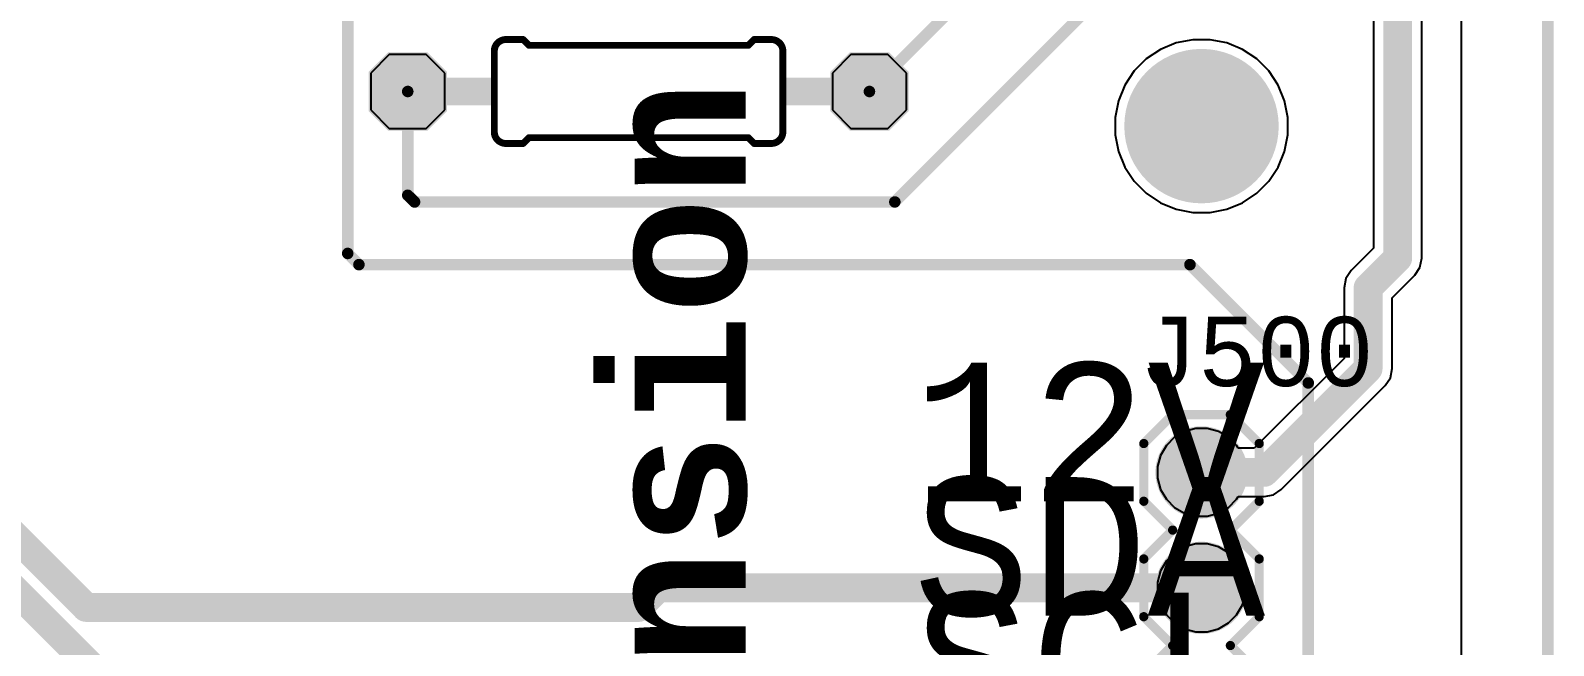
# Model space of a CAD drawing. Header units: inches. Extents: x -0.01 to 8.25, y -0.01 to 4.91.
# Drawn here: x 6.885 to 8.205, y 1.15 to 1.683 of the extents above; entities that cross this region are included whole.
import ezdxf

# ---------------------------------------------------------------- set-up
doc = ezdxf.new("R2010")
doc.units = ezdxf.units.IN
doc.header["$MEASUREMENT"] = 0
for name, color, linetype in [('Board', 6, 'Continuous'), ('Bottom Courtyard', 56, 'Continuous'), ('Bottom Layer', 5, 'Continuous'), ('Bottom Solder', 6, 'Continuous'), ('Multi-Layer', 9, 'Continuous'), ('Pad Holes', 156, 'Continuous'), ('Top Layer', 1, 'Continuous'), ('Top Overlay', 2, 'Continuous'), ('Top Solder', 216, 'Continuous')]:
    doc.layers.add(name, color=color, linetype=linetype)
doc.styles.add('Consolas', font='', dxfattribs={"height": 0.2})
doc.styles.add('Consolas_Bold', font='', dxfattribs={"height": 0.2})
doc.styles.get('Consolas').set_extended_font_data('Consolas')
doc.styles.get('Consolas_Bold').set_extended_font_data('Consolas', bold=True)

# ---------------------------------------------------------------- blocks, each defined once
blk = doc.blocks.new('1X08_13')
at = {"layer": 'Bottom Courtyard'}
for points in [[(-0.01, -0.01), (0.01, -0.01), (0.01, 0.01), (-0.01, 0.01)], [(0.09, -0.01), (0.11, -0.01), (0.11, 0.01), (0.09, 0.01)], [(0.19, -0.01), (0.21, -0.01), (0.21, 0.01), (0.19, 0.01)], [(0.29, -0.01), (0.31, -0.01), (0.31, 0.01), (0.29, 0.01)], [(0.39, -0.01), (0.41, -0.01), (0.41, 0.01), (0.39, 0.01)], [(0.49, -0.01), (0.51, -0.01), (0.51, 0.01), (0.49, 0.01)], [(0.59, -0.01), (0.61, -0.01), (0.61, 0.01), (0.59, 0.01)], [(0.69, -0.01), (0.71, -0.01), (0.71, 0.01), (0.69, 0.01)]]:
    blk.add_hatch(color=56, dxfattribs=at).paths.add_polyline_path(points)
at = {"layer": 'Bottom Layer'}
blk.add_hatch(color=5, dxfattribs=at).paths.add_polyline_path([(-0.03, -0.03), (-0.03, 0.03), (0.03, 0.03), (0.03, -0.03)])
h = blk.add_hatch(color=5, dxfattribs=at)
edge = h.paths.add_edge_path()
edge.add_arc((0.1, 0), 0.03, 0, 360)
h = blk.add_hatch(color=5, dxfattribs=at)
edge = h.paths.add_edge_path()
edge.add_arc((0.2, 0), 0.03, 0, 360)
h = blk.add_hatch(color=5, dxfattribs=at)
edge = h.paths.add_edge_path()
edge.add_arc((0.3, 0), 0.03, 0, 360)
h = blk.add_hatch(color=5, dxfattribs=at)
edge = h.paths.add_edge_path()
edge.add_arc((0.4, 0), 0.03, 0, 360)
h = blk.add_hatch(color=5, dxfattribs=at)
edge = h.paths.add_edge_path()
edge.add_arc((0.5, 0), 0.03, 0, 360)
h = blk.add_hatch(color=5, dxfattribs=at)
edge = h.paths.add_edge_path()
edge.add_arc((0.6, 0), 0.03, 0, 360)
h = blk.add_hatch(color=5, dxfattribs=at)
edge = h.paths.add_edge_path()
edge.add_arc((0.7, 0), 0.03, 0, 360)
at = {"layer": 'Bottom Solder'}
blk.add_hatch(color=6, dxfattribs=at).paths.add_polyline_path([(-0.04, -0.04), (-0.04, 0.04), (0.04, 0.04), (0.04, -0.04)])
h = blk.add_hatch(color=6, dxfattribs=at)
edge = h.paths.add_edge_path()
edge.add_arc((0.1, 0), 0.04, 0, 360)
h = blk.add_hatch(color=6, dxfattribs=at)
edge = h.paths.add_edge_path()
edge.add_arc((0.2, 0), 0.04, 0, 360)
h = blk.add_hatch(color=6, dxfattribs=at)
edge = h.paths.add_edge_path()
edge.add_arc((0.3, 0), 0.04, 0, 360)
h = blk.add_hatch(color=6, dxfattribs=at)
edge = h.paths.add_edge_path()
edge.add_arc((0.4, 0), 0.04, 0, 360)
h = blk.add_hatch(color=6, dxfattribs=at)
edge = h.paths.add_edge_path()
edge.add_arc((0.5, 0), 0.04, 0, 360)
h = blk.add_hatch(color=6, dxfattribs=at)
edge = h.paths.add_edge_path()
edge.add_arc((0.6, 0), 0.04, 0, 360)
h = blk.add_hatch(color=6, dxfattribs=at)
edge = h.paths.add_edge_path()
edge.add_arc((0.7, 0), 0.04, 0, 360)
at = {"layer": 'Multi-Layer'}
blk.add_hatch(color=9, dxfattribs=at).paths.add_polyline_path([(-0.03, -0.03), (-0.03, 0.03), (0.03, 0.03), (0.03, -0.03)])
h = blk.add_hatch(color=9, dxfattribs=at)
edge = h.paths.add_edge_path()
edge.add_arc((0.1, 0), 0.03, 0, 360)
h = blk.add_hatch(color=9, dxfattribs=at)
edge = h.paths.add_edge_path()
edge.add_arc((0.2, 0), 0.03, 0, 360)
h = blk.add_hatch(color=9, dxfattribs=at)
edge = h.paths.add_edge_path()
edge.add_arc((0.3, 0), 0.03, 0, 360)
h = blk.add_hatch(color=9, dxfattribs=at)
edge = h.paths.add_edge_path()
edge.add_arc((0.4, 0), 0.03, 0, 360)
h = blk.add_hatch(color=9, dxfattribs=at)
edge = h.paths.add_edge_path()
edge.add_arc((0.5, 0), 0.03, 0, 360)
h = blk.add_hatch(color=9, dxfattribs=at)
edge = h.paths.add_edge_path()
edge.add_arc((0.6, 0), 0.03, 0, 360)
h = blk.add_hatch(color=9, dxfattribs=at)
edge = h.paths.add_edge_path()
edge.add_arc((0.7, 0), 0.03, 0, 360)
at = {"layer": 'Pad Holes'}
h = blk.add_hatch(color=7, dxfattribs=at)
edge = h.paths.add_edge_path()
edge.add_arc((0, 0), 0.02, 0, 360)
h = blk.add_hatch(color=7, dxfattribs=at)
edge = h.paths.add_edge_path()
edge.add_arc((0.1, 0), 0.02, 0, 360)
h = blk.add_hatch(color=7, dxfattribs=at)
edge = h.paths.add_edge_path()
edge.add_arc((0.2, 0), 0.02, 0, 360)
h = blk.add_hatch(color=7, dxfattribs=at)
edge = h.paths.add_edge_path()
edge.add_arc((0.3, 0), 0.02, 0, 360)
h = blk.add_hatch(color=7, dxfattribs=at)
edge = h.paths.add_edge_path()
edge.add_arc((0.4, 0), 0.02, 0, 360)
h = blk.add_hatch(color=7, dxfattribs=at)
edge = h.paths.add_edge_path()
edge.add_arc((0.5, 0), 0.02, 0, 360)
h = blk.add_hatch(color=7, dxfattribs=at)
edge = h.paths.add_edge_path()
edge.add_arc((0.6, 0), 0.02, 0, 360)
h = blk.add_hatch(color=7, dxfattribs=at)
edge = h.paths.add_edge_path()
edge.add_arc((0.7, 0), 0.02, 0, 360)
at = {"layer": 'Top Layer'}
blk.add_hatch(color=1, dxfattribs=at).paths.add_polyline_path([(-0.03, -0.03), (-0.03, 0.03), (0.03, 0.03), (0.03, -0.03)])
h = blk.add_hatch(color=1, dxfattribs=at)
edge = h.paths.add_edge_path()
edge.add_arc((0.1, 0), 0.03, 0, 360)
h = blk.add_hatch(color=1, dxfattribs=at)
edge = h.paths.add_edge_path()
edge.add_arc((0.2, 0), 0.03, 0, 360)
h = blk.add_hatch(color=1, dxfattribs=at)
edge = h.paths.add_edge_path()
edge.add_arc((0.3, 0), 0.03, 0, 360)
h = blk.add_hatch(color=1, dxfattribs=at)
edge = h.paths.add_edge_path()
edge.add_arc((0.4, 0), 0.03, 0, 360)
h = blk.add_hatch(color=1, dxfattribs=at)
edge = h.paths.add_edge_path()
edge.add_arc((0.5, 0), 0.03, 0, 360)
h = blk.add_hatch(color=1, dxfattribs=at)
edge = h.paths.add_edge_path()
edge.add_arc((0.6, 0), 0.03, 0, 360)
h = blk.add_hatch(color=1, dxfattribs=at)
edge = h.paths.add_edge_path()
edge.add_arc((0.7, 0), 0.03, 0, 360)
at = {"layer": 'Top Solder'}
blk.add_hatch(color=216, dxfattribs=at).paths.add_polyline_path([(-0.04, -0.04), (-0.04, 0.04), (0.04, 0.04), (0.04, -0.04)])
h = blk.add_hatch(color=216, dxfattribs=at)
edge = h.paths.add_edge_path()
edge.add_arc((0.1, 0), 0.04, 0, 360)
h = blk.add_hatch(color=216, dxfattribs=at)
edge = h.paths.add_edge_path()
edge.add_arc((0.2, 0), 0.04, 0, 360)
h = blk.add_hatch(color=216, dxfattribs=at)
edge = h.paths.add_edge_path()
edge.add_arc((0.3, 0), 0.04, 0, 360)
h = blk.add_hatch(color=216, dxfattribs=at)
edge = h.paths.add_edge_path()
edge.add_arc((0.4, 0), 0.04, 0, 360)
h = blk.add_hatch(color=216, dxfattribs=at)
edge = h.paths.add_edge_path()
edge.add_arc((0.5, 0), 0.04, 0, 360)
h = blk.add_hatch(color=216, dxfattribs=at)
edge = h.paths.add_edge_path()
edge.add_arc((0.6, 0), 0.04, 0, 360)
h = blk.add_hatch(color=216, dxfattribs=at)
edge = h.paths.add_edge_path()
edge.add_arc((0.7, 0), 0.04, 0, 360)
at = {"layer": 'Top Overlay'}
for points in [[(-0.025, 0.05, 0.008, 0.008, 0), (-0.05, 0.025, 0.008, 0.008, 0)], [(-0.025, 0.05, 0.008, 0.008, 0), (0.025, 0.05, 0.008, 0.008, 0)], [(0.025, 0.05, 0.008, 0.008, 0), (0.05, 0.025, 0.008, 0.008, 0)], [(0.075, 0.05, 0.008, 0.008, 0), (0.05, 0.025, 0.008, 0.008, 0)], [(0.075, 0.05, 0.008, 0.008, 0), (0.125, 0.05, 0.008, 0.008, 0)], [(0.125, 0.05, 0.008, 0.008, 0), (0.15, 0.025, 0.008, 0.008, 0)], [(0.175, 0.05, 0.008, 0.008, 0), (0.15, 0.025, 0.008, 0.008, 0)], [(0.175, 0.05, 0.008, 0.008, 0), (0.225, 0.05, 0.008, 0.008, 0)], [(0.225, 0.05, 0.008, 0.008, 0), (0.25, 0.025, 0.008, 0.008, 0)], [(0.275, 0.05, 0.008, 0.008, 0), (0.25, 0.025, 0.008, 0.008, 0)], [(0.275, 0.05, 0.008, 0.008, 0), (0.325, 0.05, 0.008, 0.008, 0)], [(0.325, 0.05, 0.008, 0.008, 0), (0.35, 0.025, 0.008, 0.008, 0)], [(0.375, 0.05, 0.008, 0.008, 0), (0.35, 0.025, 0.008, 0.008, 0)], [(0.375, 0.05, 0.008, 0.008, 0), (0.425, 0.05, 0.008, 0.008, 0)], [(0.425, 0.05, 0.008, 0.008, 0), (0.45, 0.025, 0.008, 0.008, 0)], [(0.475, 0.05, 0.008, 0.008, 0), (0.45, 0.025, 0.008, 0.008, 0)], [(0.475, 0.05, 0.008, 0.008, 0), (0.525, 0.05, 0.008, 0.008, 0)], [(0.525, 0.05, 0.008, 0.008, 0), (0.55, 0.025, 0.008, 0.008, 0)], [(0.575, 0.05, 0.008, 0.008, 0), (0.55, 0.025, 0.008, 0.008, 0)], [(0.575, 0.05, 0.008, 0.008, 0), (0.625, 0.05, 0.008, 0.008, 0)], [(0.625, 0.05, 0.008, 0.008, 0), (0.65, 0.025, 0.008, 0.008, 0)], [(0.675, 0.05, 0.008, 0.008, 0), (0.65, 0.025, 0.008, 0.008, 0)], [(0.675, 0.05, 0.008, 0.008, 0), (0.725, 0.05, 0.008, 0.008, 0)], [(0.725, 0.05, 0.008, 0.008, 0), (0.75, 0.025, 0.008, 0.008, 0)], [(-0.05, 0.025, 0.008, 0.008, 0), (-0.05, -0.025, 0.008, 0.008, 0)], [(0.75, 0.025, 0.008, 0.008, 0), (0.75, -0.025, 0.008, 0.008, 0)], [(-0.05, -0.025, 0.008, 0.008, 0), (-0.025, -0.05, 0.008, 0.008, 0)], [(0.05, -0.025, 0.008, 0.008, 0), (0.025, -0.05, 0.008, 0.008, 0)], [(0.05, -0.025, 0.008, 0.008, 0), (0.075, -0.05, 0.008, 0.008, 0)], [(0.15, -0.025, 0.008, 0.008, 0), (0.125, -0.05, 0.008, 0.008, 0)], [(0.15, -0.025, 0.008, 0.008, 0), (0.175, -0.05, 0.008, 0.008, 0)], [(0.25, -0.025, 0.008, 0.008, 0), (0.225, -0.05, 0.008, 0.008, 0)], [(0.25, -0.025, 0.008, 0.008, 0), (0.275, -0.05, 0.008, 0.008, 0)], [(0.35, -0.025, 0.008, 0.008, 0), (0.325, -0.05, 0.008, 0.008, 0)], [(0.35, -0.025, 0.008, 0.008, 0), (0.375, -0.05, 0.008, 0.008, 0)], [(0.45, -0.025, 0.008, 0.008, 0), (0.425, -0.05, 0.008, 0.008, 0)], [(0.45, -0.025, 0.008, 0.008, 0), (0.475, -0.05, 0.008, 0.008, 0)], [(0.55, -0.025, 0.008, 0.008, 0), (0.525, -0.05, 0.008, 0.008, 0)], [(0.55, -0.025, 0.008, 0.008, 0), (0.575, -0.05, 0.008, 0.008, 0)], [(0.65, -0.025, 0.008, 0.008, 0), (0.625, -0.05, 0.008, 0.008, 0)], [(0.65, -0.025, 0.008, 0.008, 0), (0.675, -0.05, 0.008, 0.008, 0)], [(0.75, -0.025, 0.008, 0.008, 0), (0.725, -0.05, 0.008, 0.008, 0)], [(-0.025, -0.05, 0.008, 0.008, 0), (0.025, -0.05, 0.008, 0.008, 0)], [(0.075, -0.05, 0.008, 0.008, 0), (0.125, -0.05, 0.008, 0.008, 0)], [(0.175, -0.05, 0.008, 0.008, 0), (0.225, -0.05, 0.008, 0.008, 0)], [(0.275, -0.05, 0.008, 0.008, 0), (0.325, -0.05, 0.008, 0.008, 0)], [(0.375, -0.05, 0.008, 0.008, 0), (0.425, -0.05, 0.008, 0.008, 0)], [(0.475, -0.05, 0.008, 0.008, 0), (0.525, -0.05, 0.008, 0.008, 0)], [(0.575, -0.05, 0.008, 0.008, 0), (0.625, -0.05, 0.008, 0.008, 0)], [(0.675, -0.05, 0.008, 0.008, 0), (0.725, -0.05, 0.008, 0.008, 0)]]:
    blk.add_lwpolyline(points, format="xyseb", dxfattribs=at)
for points in [[(-0.027, 0.05, 0.004, 0.004, 1), (-0.023, 0.05, 0.004, 0.004, 1)], [(-0.027, 0.05, 0.004, 0.004, 1), (-0.023, 0.05, 0.004, 0.004, 1)], [(0.023, 0.05, 0.004, 0.004, 1), (0.027, 0.05, 0.004, 0.004, 1)], [(0.023, 0.05, 0.004, 0.004, 1), (0.027, 0.05, 0.004, 0.004, 1)], [(0.073, 0.05, 0.004, 0.004, 1), (0.077, 0.05, 0.004, 0.004, 1)], [(0.073, 0.05, 0.004, 0.004, 1), (0.077, 0.05, 0.004, 0.004, 1)], [(0.123, 0.05, 0.004, 0.004, 1), (0.127, 0.05, 0.004, 0.004, 1)], [(0.123, 0.05, 0.004, 0.004, 1), (0.127, 0.05, 0.004, 0.004, 1)], [(0.173, 0.05, 0.004, 0.004, 1), (0.177, 0.05, 0.004, 0.004, 1)], [(0.173, 0.05, 0.004, 0.004, 1), (0.177, 0.05, 0.004, 0.004, 1)], [(0.223, 0.05, 0.004, 0.004, 1), (0.227, 0.05, 0.004, 0.004, 1)], [(0.223, 0.05, 0.004, 0.004, 1), (0.227, 0.05, 0.004, 0.004, 1)], [(0.273, 0.05, 0.004, 0.004, 1), (0.277, 0.05, 0.004, 0.004, 1)], [(0.273, 0.05, 0.004, 0.004, 1), (0.277, 0.05, 0.004, 0.004, 1)], [(0.323, 0.05, 0.004, 0.004, 1), (0.327, 0.05, 0.004, 0.004, 1)], [(0.323, 0.05, 0.004, 0.004, 1), (0.327, 0.05, 0.004, 0.004, 1)], [(0.373, 0.05, 0.004, 0.004, 1), (0.377, 0.05, 0.004, 0.004, 1)], [(0.373, 0.05, 0.004, 0.004, 1), (0.377, 0.05, 0.004, 0.004, 1)], [(0.423, 0.05, 0.004, 0.004, 1), (0.427, 0.05, 0.004, 0.004, 1)], [(0.423, 0.05, 0.004, 0.004, 1), (0.427, 0.05, 0.004, 0.004, 1)], [(0.473, 0.05, 0.004, 0.004, 1), (0.477, 0.05, 0.004, 0.004, 1)], [(0.473, 0.05, 0.004, 0.004, 1), (0.477, 0.05, 0.004, 0.004, 1)], [(0.523, 0.05, 0.004, 0.004, 1), (0.527, 0.05, 0.004, 0.004, 1)], [(0.523, 0.05, 0.004, 0.004, 1), (0.527, 0.05, 0.004, 0.004, 1)], [(0.573, 0.05, 0.004, 0.004, 1), (0.577, 0.05, 0.004, 0.004, 1)], [(0.573, 0.05, 0.004, 0.004, 1), (0.577, 0.05, 0.004, 0.004, 1)], [(0.623, 0.05, 0.004, 0.004, 1), (0.627, 0.05, 0.004, 0.004, 1)], [(0.623, 0.05, 0.004, 0.004, 1), (0.627, 0.05, 0.004, 0.004, 1)], [(0.673, 0.05, 0.004, 0.004, 1), (0.677, 0.05, 0.004, 0.004, 1)], [(0.673, 0.05, 0.004, 0.004, 1), (0.677, 0.05, 0.004, 0.004, 1)], [(0.723, 0.05, 0.004, 0.004, 1), (0.727, 0.05, 0.004, 0.004, 1)], [(0.723, 0.05, 0.004, 0.004, 1), (0.727, 0.05, 0.004, 0.004, 1)], [(-0.052, 0.025, 0.004, 0.004, 1), (-0.048, 0.025, 0.004, 0.004, 1)], [(-0.052, 0.025, 0.004, 0.004, 1), (-0.048, 0.025, 0.004, 0.004, 1)], [(0.048, 0.025, 0.004, 0.004, 1), (0.052, 0.025, 0.004, 0.004, 1)], [(0.048, 0.025, 0.004, 0.004, 1), (0.052, 0.025, 0.004, 0.004, 1)], [(0.148, 0.025, 0.004, 0.004, 1), (0.152, 0.025, 0.004, 0.004, 1)], [(0.148, 0.025, 0.004, 0.004, 1), (0.152, 0.025, 0.004, 0.004, 1)], [(0.248, 0.025, 0.004, 0.004, 1), (0.252, 0.025, 0.004, 0.004, 1)], [(0.248, 0.025, 0.004, 0.004, 1), (0.252, 0.025, 0.004, 0.004, 1)], [(0.348, 0.025, 0.004, 0.004, 1), (0.352, 0.025, 0.004, 0.004, 1)], [(0.348, 0.025, 0.004, 0.004, 1), (0.352, 0.025, 0.004, 0.004, 1)], [(0.448, 0.025, 0.004, 0.004, 1), (0.452, 0.025, 0.004, 0.004, 1)], [(0.448, 0.025, 0.004, 0.004, 1), (0.452, 0.025, 0.004, 0.004, 1)], [(0.548, 0.025, 0.004, 0.004, 1), (0.552, 0.025, 0.004, 0.004, 1)], [(0.548, 0.025, 0.004, 0.004, 1), (0.552, 0.025, 0.004, 0.004, 1)], [(0.648, 0.025, 0.004, 0.004, 1), (0.652, 0.025, 0.004, 0.004, 1)], [(0.648, 0.025, 0.004, 0.004, 1), (0.652, 0.025, 0.004, 0.004, 1)], [(0.748, 0.025, 0.004, 0.004, 1), (0.752, 0.025, 0.004, 0.004, 1)], [(0.748, 0.025, 0.004, 0.004, 1), (0.752, 0.025, 0.004, 0.004, 1)], [(-0.052, -0.025, 0.004, 0.004, 1), (-0.048, -0.025, 0.004, 0.004, 1)], [(-0.052, -0.025, 0.004, 0.004, 1), (-0.048, -0.025, 0.004, 0.004, 1)], [(0.048, -0.025, 0.004, 0.004, 1), (0.052, -0.025, 0.004, 0.004, 1)], [(0.048, -0.025, 0.004, 0.004, 1), (0.052, -0.025, 0.004, 0.004, 1)], [(0.148, -0.025, 0.004, 0.004, 1), (0.152, -0.025, 0.004, 0.004, 1)], [(0.148, -0.025, 0.004, 0.004, 1), (0.152, -0.025, 0.004, 0.004, 1)], [(0.248, -0.025, 0.004, 0.004, 1), (0.252, -0.025, 0.004, 0.004, 1)], [(0.248, -0.025, 0.004, 0.004, 1), (0.252, -0.025, 0.004, 0.004, 1)], [(0.348, -0.025, 0.004, 0.004, 1), (0.352, -0.025, 0.004, 0.004, 1)], [(0.348, -0.025, 0.004, 0.004, 1), (0.352, -0.025, 0.004, 0.004, 1)], [(0.448, -0.025, 0.004, 0.004, 1), (0.452, -0.025, 0.004, 0.004, 1)], [(0.448, -0.025, 0.004, 0.004, 1), (0.452, -0.025, 0.004, 0.004, 1)], [(0.548, -0.025, 0.004, 0.004, 1), (0.552, -0.025, 0.004, 0.004, 1)], [(0.548, -0.025, 0.004, 0.004, 1), (0.552, -0.025, 0.004, 0.004, 1)], [(0.648, -0.025, 0.004, 0.004, 1), (0.652, -0.025, 0.004, 0.004, 1)], [(0.648, -0.025, 0.004, 0.004, 1), (0.652, -0.025, 0.004, 0.004, 1)], [(0.748, -0.025, 0.004, 0.004, 1), (0.752, -0.025, 0.004, 0.004, 1)], [(0.748, -0.025, 0.004, 0.004, 1), (0.752, -0.025, 0.004, 0.004, 1)], [(-0.027, -0.05, 0.004, 0.004, 1), (-0.023, -0.05, 0.004, 0.004, 1)], [(-0.027, -0.05, 0.004, 0.004, 1), (-0.023, -0.05, 0.004, 0.004, 1)], [(0.023, -0.05, 0.004, 0.004, 1), (0.027, -0.05, 0.004, 0.004, 1)], [(0.023, -0.05, 0.004, 0.004, 1), (0.027, -0.05, 0.004, 0.004, 1)], [(0.073, -0.05, 0.004, 0.004, 1), (0.077, -0.05, 0.004, 0.004, 1)], [(0.073, -0.05, 0.004, 0.004, 1), (0.077, -0.05, 0.004, 0.004, 1)], [(0.123, -0.05, 0.004, 0.004, 1), (0.127, -0.05, 0.004, 0.004, 1)], [(0.123, -0.05, 0.004, 0.004, 1), (0.127, -0.05, 0.004, 0.004, 1)], [(0.173, -0.05, 0.004, 0.004, 1), (0.177, -0.05, 0.004, 0.004, 1)], [(0.173, -0.05, 0.004, 0.004, 1), (0.177, -0.05, 0.004, 0.004, 1)], [(0.223, -0.05, 0.004, 0.004, 1), (0.227, -0.05, 0.004, 0.004, 1)], [(0.223, -0.05, 0.004, 0.004, 1), (0.227, -0.05, 0.004, 0.004, 1)], [(0.273, -0.05, 0.004, 0.004, 1), (0.277, -0.05, 0.004, 0.004, 1)], [(0.273, -0.05, 0.004, 0.004, 1), (0.277, -0.05, 0.004, 0.004, 1)], [(0.323, -0.05, 0.004, 0.004, 1), (0.327, -0.05, 0.004, 0.004, 1)], [(0.323, -0.05, 0.004, 0.004, 1), (0.327, -0.05, 0.004, 0.004, 1)], [(0.373, -0.05, 0.004, 0.004, 1), (0.377, -0.05, 0.004, 0.004, 1)], [(0.373, -0.05, 0.004, 0.004, 1), (0.377, -0.05, 0.004, 0.004, 1)], [(0.423, -0.05, 0.004, 0.004, 1), (0.427, -0.05, 0.004, 0.004, 1)], [(0.423, -0.05, 0.004, 0.004, 1), (0.427, -0.05, 0.004, 0.004, 1)], [(0.473, -0.05, 0.004, 0.004, 1), (0.477, -0.05, 0.004, 0.004, 1)], [(0.473, -0.05, 0.004, 0.004, 1), (0.477, -0.05, 0.004, 0.004, 1)], [(0.523, -0.05, 0.004, 0.004, 1), (0.527, -0.05, 0.004, 0.004, 1)], [(0.523, -0.05, 0.004, 0.004, 1), (0.527, -0.05, 0.004, 0.004, 1)], [(0.573, -0.05, 0.004, 0.004, 1), (0.577, -0.05, 0.004, 0.004, 1)], [(0.573, -0.05, 0.004, 0.004, 1), (0.577, -0.05, 0.004, 0.004, 1)], [(0.623, -0.05, 0.004, 0.004, 1), (0.627, -0.05, 0.004, 0.004, 1)], [(0.623, -0.05, 0.004, 0.004, 1), (0.627, -0.05, 0.004, 0.004, 1)], [(0.673, -0.05, 0.004, 0.004, 1), (0.677, -0.05, 0.004, 0.004, 1)], [(0.673, -0.05, 0.004, 0.004, 1), (0.677, -0.05, 0.004, 0.004, 1)], [(0.723, -0.05, 0.004, 0.004, 1), (0.727, -0.05, 0.004, 0.004, 1)], [(0.723, -0.05, 0.004, 0.004, 1), (0.727, -0.05, 0.004, 0.004, 1)]]:
    blk.add_lwpolyline(points, format="xyseb", close=True, dxfattribs=at)
blk = doc.blocks.new('0207_10_14')
at = {"layer": 'Bottom Layer'}
for points in [[(-0.188, 0.024), (-0.212, 0.024), (-0.224, 0.012), (-0.224, -0.012), (-0.212, -0.024), (-0.188, -0.024), (-0.176, -0.012), (-0.176, 0.012)], [(0.212, 0.024), (0.188, 0.024), (0.176, 0.012), (0.176, -0.012), (0.188, -0.024), (0.212, -0.024), (0.224, -0.012), (0.224, 0.012)]]:
    blk.add_hatch(color=5, dxfattribs=at).paths.add_polyline_path(points)
at = {"layer": 'Bottom Solder'}
for points in [[(-0.183, 0.034), (-0.217, 0.034), (-0.234, 0.017), (-0.234, -0.017), (-0.217, -0.034), (-0.183, -0.034), (-0.166, -0.017), (-0.166, 0.017)], [(0.217, 0.034), (0.183, 0.034), (0.166, 0.017), (0.166, -0.017), (0.183, -0.034), (0.217, -0.034), (0.234, -0.017), (0.234, 0.017)]]:
    blk.add_hatch(color=6, dxfattribs=at).paths.add_polyline_path(points)
at = {"layer": 'Multi-Layer'}
for points in [[(-0.188, 0.024), (-0.212, 0.024), (-0.224, 0.012), (-0.224, -0.012), (-0.212, -0.024), (-0.188, -0.024), (-0.176, -0.012), (-0.176, 0.012)], [(0.212, 0.024), (0.188, 0.024), (0.176, 0.012), (0.176, -0.012), (0.188, -0.024), (0.212, -0.024), (0.224, -0.012), (0.224, 0.012)]]:
    blk.add_hatch(color=9, dxfattribs=at).paths.add_polyline_path(points)
at = {"layer": 'Pad Holes'}
h = blk.add_hatch(color=7, dxfattribs=at)
edge = h.paths.add_edge_path()
edge.add_arc((-0.2, 0), 0.016, 0, 360)
h = blk.add_hatch(color=7, dxfattribs=at)
edge = h.paths.add_edge_path()
edge.add_arc((0.2, 0), 0.016, 0, 360)
at = {"layer": 'Top Layer'}
for points in [[(-0.188, 0.024), (-0.212, 0.024), (-0.224, 0.012), (-0.224, -0.012), (-0.212, -0.024), (-0.188, -0.024), (-0.176, -0.012), (-0.176, 0.012)], [(0.212, 0.024), (0.188, 0.024), (0.176, 0.012), (0.176, -0.012), (0.188, -0.024), (0.212, -0.024), (0.224, -0.012), (0.224, 0.012)]]:
    blk.add_hatch(color=1, dxfattribs=at).paths.add_polyline_path(points)
at = {"layer": 'Top Overlay'}
for points in [[(-0.159, -0.012), (-0.125, -0.012), (-0.125, 0.012), (-0.159, 0.012)], [(0.125, -0.012), (0.159, -0.012), (0.159, 0.012), (0.125, 0.012)]]:
    blk.add_hatch(color=2, dxfattribs=at).paths.add_polyline_path(points)
at = {"layer": 'Top Solder'}
for points in [[(-0.183, 0.034), (-0.217, 0.034), (-0.234, 0.017), (-0.234, -0.017), (-0.217, -0.034), (-0.183, -0.034), (-0.166, -0.017), (-0.166, 0.017)], [(0.217, 0.034), (0.183, 0.034), (0.166, 0.017), (0.166, -0.017), (0.183, -0.034), (0.217, -0.034), (0.234, -0.017), (0.234, 0.017)]]:
    blk.add_hatch(color=216, dxfattribs=at).paths.add_polyline_path(points)
at = {"layer": 'Bottom Courtyard'}
for points in [[(-0.16, 0, 0.024, 0.024, 0), (-0.2, 0, 0.024, 0.024, 0)], [(0.2, 0, 0.024, 0.024, 0), (0.16, 0, 0.024, 0.024, 0)]]:
    blk.add_lwpolyline(points, format="xyseb", dxfattribs=at)
for points in [[(-0.206, 0, 0.012, 0.012, 1), (-0.194, 0, 0.012, 0.012, 1)], [(-0.166, 0, 0.012, 0.012, 1), (-0.154, 0, 0.012, 0.012, 1)], [(0.154, 0, 0.012, 0.012, 1), (0.166, 0, 0.012, 0.012, 1)], [(0.194, 0, 0.012, 0.012, 1), (0.206, 0, 0.012, 0.012, 1)]]:
    blk.add_lwpolyline(points, format="xyseb", close=True, dxfattribs=at)
at = {"layer": 'Top Overlay'}
for points in [[(-0.125, 0.035, 0.006, 0.006, -0.414214), (-0.115, 0.045, 0.006, 0.006, 0)], [(-0.1, 0.045, 0.006, 0.006, 0), (-0.115, 0.045, 0.006, 0.006, 0)], [(-0.095, 0.04, 0.006, 0.006, 0), (-0.1, 0.045, 0.006, 0.006, 0)], [(0.095, 0.04, 0.006, 0.006, 0), (-0.095, 0.04, 0.006, 0.006, 0)], [(0.1, 0.045, 0.006, 0.006, 0), (0.095, 0.04, 0.006, 0.006, 0)], [(0.115, 0.045, 0.006, 0.006, 0), (0.1, 0.045, 0.006, 0.006, 0)], [(0.115, 0.045, 0.006, 0.006, -0.414214), (0.125, 0.035, 0.006, 0.006, 0)], [(-0.125, 0.035, 0.006, 0.006, 0), (-0.125, -0.035, 0.006, 0.006, 0)], [(0.125, 0.035, 0.006, 0.006, 0), (0.125, -0.035, 0.006, 0.006, 0)], [(-0.115, -0.045, 0.006, 0.006, -0.414214), (-0.125, -0.035, 0.006, 0.006, 0)], [(-0.095, -0.04, 0.006, 0.006, 0), (-0.1, -0.045, 0.006, 0.006, 0)], [(0.095, -0.04, 0.006, 0.006, 0), (-0.095, -0.04, 0.006, 0.006, 0)], [(0.1, -0.045, 0.006, 0.006, 0), (0.095, -0.04, 0.006, 0.006, 0)], [(0.125, -0.035, 0.006, 0.006, -0.414214), (0.115, -0.045, 0.006, 0.006, 0)], [(-0.1, -0.045, 0.006, 0.006, 0), (-0.115, -0.045, 0.006, 0.006, 0)], [(0.115, -0.045, 0.006, 0.006, 0), (0.1, -0.045, 0.006, 0.006, 0)]]:
    blk.add_lwpolyline(points, format="xyseb", dxfattribs=at)
for points in [[(-0.1165, 0.045, 0.003, 0.003, 1), (-0.1135, 0.045, 0.003, 0.003, 1)], [(-0.1165, 0.045, 0.003, 0.003, 1), (-0.1135, 0.045, 0.003, 0.003, 1)], [(-0.1015, 0.045, 0.003, 0.003, 1), (-0.0985, 0.045, 0.003, 0.003, 1)], [(-0.1015, 0.045, 0.003, 0.003, 1), (-0.0985, 0.045, 0.003, 0.003, 1)], [(-0.0965, 0.04, 0.003, 0.003, 1), (-0.0935, 0.04, 0.003, 0.003, 1)], [(-0.0965, 0.04, 0.003, 0.003, 1), (-0.0935, 0.04, 0.003, 0.003, 1)], [(0.0935, 0.04, 0.003, 0.003, 1), (0.0965, 0.04, 0.003, 0.003, 1)], [(0.0935, 0.04, 0.003, 0.003, 1), (0.0965, 0.04, 0.003, 0.003, 1)], [(0.0985, 0.045, 0.003, 0.003, 1), (0.1015, 0.045, 0.003, 0.003, 1)], [(0.0985, 0.045, 0.003, 0.003, 1), (0.1015, 0.045, 0.003, 0.003, 1)], [(0.1135, 0.045, 0.003, 0.003, 1), (0.1165, 0.045, 0.003, 0.003, 1)], [(0.1135, 0.045, 0.003, 0.003, 1), (0.1165, 0.045, 0.003, 0.003, 1)], [(-0.1265, 0.035, 0.003, 0.003, 1), (-0.1235, 0.035, 0.003, 0.003, 1)], [(-0.1265, 0.035, 0.003, 0.003, 1), (-0.1235, 0.035, 0.003, 0.003, 1)], [(0.1235, 0.035, 0.003, 0.003, 1), (0.1265, 0.035, 0.003, 0.003, 1)], [(0.1235, 0.035, 0.003, 0.003, 1), (0.1265, 0.035, 0.003, 0.003, 1)], [(-0.1265, -0.035, 0.003, 0.003, 1), (-0.1235, -0.035, 0.003, 0.003, 1)], [(-0.1265, -0.035, 0.003, 0.003, 1), (-0.1235, -0.035, 0.003, 0.003, 1)], [(-0.0965, -0.04, 0.003, 0.003, 1), (-0.0935, -0.04, 0.003, 0.003, 1)], [(-0.0965, -0.04, 0.003, 0.003, 1), (-0.0935, -0.04, 0.003, 0.003, 1)], [(0.0935, -0.04, 0.003, 0.003, 1), (0.0965, -0.04, 0.003, 0.003, 1)], [(0.0935, -0.04, 0.003, 0.003, 1), (0.0965, -0.04, 0.003, 0.003, 1)], [(0.1235, -0.035, 0.003, 0.003, 1), (0.1265, -0.035, 0.003, 0.003, 1)], [(0.1235, -0.035, 0.003, 0.003, 1), (0.1265, -0.035, 0.003, 0.003, 1)], [(-0.1165, -0.045, 0.003, 0.003, 1), (-0.1135, -0.045, 0.003, 0.003, 1)], [(-0.1165, -0.045, 0.003, 0.003, 1), (-0.1135, -0.045, 0.003, 0.003, 1)], [(-0.1015, -0.045, 0.003, 0.003, 1), (-0.0985, -0.045, 0.003, 0.003, 1)], [(-0.1015, -0.045, 0.003, 0.003, 1), (-0.0985, -0.045, 0.003, 0.003, 1)], [(0.0985, -0.045, 0.003, 0.003, 1), (0.1015, -0.045, 0.003, 0.003, 1)], [(0.0985, -0.045, 0.003, 0.003, 1), (0.1015, -0.045, 0.003, 0.003, 1)], [(0.1135, -0.045, 0.003, 0.003, 1), (0.1165, -0.045, 0.003, 0.003, 1)], [(0.1135, -0.045, 0.003, 0.003, 1), (0.1165, -0.045, 0.003, 0.003, 1)]]:
    blk.add_lwpolyline(points, format="xyseb", close=True, dxfattribs=at)

msp = doc.modelspace()

# ---------------------------------------------------------------- hatches: boundary and pattern name
at = {"layer": 'Bottom Solder'}
msp.add_hatch(color=6, dxfattribs=at).paths.add_polyline_path([(7.905, 1.61), (7.895, 1.61), (7.89, 1.605), (7.89, 1.595), (7.895, 1.59), (7.905, 1.59), (7.91, 1.595), (7.91, 1.605)])
at = {"layer": 'Pad Holes'}
h = msp.add_hatch(color=7, dxfattribs=at)
edge = h.paths.add_edge_path()
edge.add_arc((7.9, 1.6), 0.0669, 0, 360)
at = {"layer": 'Top Solder'}
msp.add_hatch(color=216, dxfattribs=at).paths.add_polyline_path([(7.905, 1.61), (7.895, 1.61), (7.89, 1.605), (7.89, 1.595), (7.895, 1.59), (7.905, 1.59), (7.91, 1.595), (7.91, 1.605)])

# ---------------------------------------------------------------- linework, layer by layer
at = {"layer": 'Board'}
msp.add_lwpolyline([(8.2, 0.1, 0.01, 0.01, 0), (8.2, 4.8, 0.01, 0.01, 0)], format="xyseb", dxfattribs=at)
at = {"layer": 'Bottom Layer'}
for p, q in [((8.125, 2.51), (8.125, 0.0978)), ((8.0491, 1.7956), (8.0491, 1.4943)), ((8.0909, 1.4856), (8.0909, 1.7956)), ((7.8645, 1.6664), (7.8522, 1.6582)), ((7.8781, 1.6721), (7.8645, 1.6664)), ((7.8926, 1.6749), (7.8781, 1.6721)), ((7.9074, 1.6749), (7.8926, 1.6749)), ((7.9219, 1.6721), (7.9074, 1.6749)), ((7.9355, 1.6664), (7.9219, 1.6721)), ((7.9478, 1.6582), (7.9355, 1.6664)), ((7.1963, 1.662), (7.1803, 1.646)), ((7.2283, 1.662), (7.1963, 1.662)), ((7.2443, 1.646), (7.2283, 1.662)), ((7.5963, 1.662), (7.5803, 1.646)), ((7.6283, 1.662), (7.5963, 1.662)), ((7.6443, 1.646), (7.6283, 1.662)), ((7.8522, 1.6582), (7.8418, 1.6478)), ((7.9582, 1.6478), (7.9478, 1.6582)), ((7.1803, 1.646), (7.1803, 1.614)), ((7.2443, 1.614), (7.2443, 1.646)), ((7.5803, 1.646), (7.5803, 1.614)), ((7.6443, 1.614), (7.6443, 1.646)), ((7.8418, 1.6478), (7.8336, 1.6355)), ((7.9664, 1.6355), (7.9582, 1.6478)), ((7.8336, 1.6355), (7.828, 1.6219)), ((7.972, 1.6219), (7.9664, 1.6355)), ((7.1803, 1.614), (7.1963, 1.598)), ((7.2283, 1.598), (7.2443, 1.614)), ((7.5803, 1.614), (7.5963, 1.598)), ((7.6283, 1.598), (7.6443, 1.614)), ((7.828, 1.6219), (7.8251, 1.6074)), ((7.9749, 1.6074), (7.972, 1.6219)), ((7.1963, 1.598), (7.2283, 1.598)), ((7.5963, 1.598), (7.6283, 1.598)), ((7.8251, 1.6074), (7.8251, 1.5926)), ((7.9749, 1.5926), (7.9749, 1.6074)), ((7.8251, 1.5926), (7.828, 1.5781)), ((7.972, 1.5781), (7.9749, 1.5926)), ((7.828, 1.5781), (7.8336, 1.5645)), ((7.9664, 1.5645), (7.972, 1.5781)), ((7.8336, 1.5645), (7.8418, 1.5522)), ((7.9582, 1.5522), (7.9664, 1.5645)), ((7.8418, 1.5522), (7.8522, 1.5418)), ((7.9478, 1.5418), (7.9582, 1.5522)), ((7.8522, 1.5418), (7.8645, 1.5336)), ((7.8645, 1.5336), (7.8781, 1.528)), ((7.9219, 1.528), (7.9355, 1.5336)), ((7.9355, 1.5336), (7.9478, 1.5418)), ((7.8781, 1.528), (7.8926, 1.5251)), ((7.8926, 1.5251), (7.9074, 1.5251)), ((7.9074, 1.5251), (7.9219, 1.528)), ((8.0491, 1.4943), (8.0296, 1.4748)), ((8.0893, 1.4776), (8.0909, 1.4856)), ((8.0251, 1.468), (8.0235, 1.46)), ((8.0296, 1.4748), (8.0251, 1.468)), ((8.0653, 1.4513), (8.0848, 1.4708)), ((8.0848, 1.4708), (8.0893, 1.4776)), ((8.0235, 1.46), (8.0235, 1.46)), ((8.0235, 1.46), (8.0235, 1.3987)), ((8.0653, 1.39), (8.0653, 1.4513)), ((8.0235, 1.3987), (7.9457, 1.3209)), ((8.0637, 1.382), (8.0653, 1.39)), ((7.9691, 1.2852), (8.0592, 1.3753)), ((8.0592, 1.3753), (8.0637, 1.382)), ((8.0592, 1.3753), (8.0592, 1.3753)), ((7.8853, 1.3354), (7.8767, 1.3304)), ((7.895, 1.338), (7.8853, 1.3354)), ((7.905, 1.338), (7.895, 1.338)), ((7.9147, 1.3354), (7.905, 1.338)), ((7.9233, 1.3304), (7.9147, 1.3354)), ((7.8696, 1.3233), (7.8646, 1.3147)), ((7.8767, 1.3304), (7.8696, 1.3233)), ((7.9304, 1.3233), (7.9233, 1.3304)), ((7.9318, 1.3209), (7.9304, 1.3233)), ((7.9457, 1.3209), (7.9318, 1.3209)), ((7.8646, 1.3147), (7.862, 1.305)), ((7.862, 1.305), (7.862, 1.295)), ((7.862, 1.295), (7.8646, 1.2853)), ((7.8646, 1.2853), (7.8696, 1.2767)), ((7.9544, 1.2791), (7.9624, 1.2807)), ((7.9624, 1.2807), (7.9691, 1.2852)), ((7.8696, 1.2767), (7.8767, 1.2696)), ((7.8767, 1.2696), (7.8853, 1.2646)), ((7.9147, 1.2646), (7.9233, 1.2696)), ((7.9233, 1.2696), (7.9304, 1.2767)), ((7.9304, 1.2767), (7.9318, 1.2791)), ((7.9318, 1.2791), (7.9544, 1.2791)), ((7.9544, 1.2791), (7.9544, 1.2791)), ((7.8853, 1.2646), (7.895, 1.262)), ((7.895, 1.262), (7.905, 1.262)), ((7.905, 1.262), (7.9147, 1.2646)), ((7.8767, 1.2304), (7.8696, 1.2233)), ((7.8853, 1.2354), (7.8767, 1.2304)), ((7.895, 1.238), (7.8853, 1.2354)), ((7.905, 1.238), (7.895, 1.238)), ((7.9147, 1.2354), (7.905, 1.238)), ((7.9233, 1.2304), (7.9147, 1.2354)), ((7.9304, 1.2233), (7.9233, 1.2304)), ((7.8646, 1.2147), (7.862, 1.205)), ((7.8696, 1.2233), (7.8646, 1.2147)), ((7.9354, 1.2147), (7.9304, 1.2233)), ((7.938, 1.205), (7.9354, 1.2147)), ((7.862, 1.205), (7.862, 1.195)), ((7.938, 1.195), (7.938, 1.205)), ((7.862, 1.195), (7.8646, 1.1853)), ((7.9354, 1.1853), (7.938, 1.195)), ((7.8646, 1.1853), (7.8696, 1.1767)), ((7.8696, 1.1767), (7.8767, 1.1696)), ((7.9233, 1.1696), (7.9304, 1.1767)), ((7.9304, 1.1767), (7.9354, 1.1853)), ((7.8767, 1.1696), (7.8853, 1.1646)), ((7.8853, 1.1646), (7.895, 1.162)), ((7.895, 1.162), (7.905, 1.162)), ((7.905, 1.162), (7.9147, 1.1646)), ((7.9147, 1.1646), (7.9233, 1.1696))]:
    msp.add_line(p, q, dxfattribs=at)
for points in [[(8.07, 1.4856, 0.025, 0.025, 0), (8.07, 1.82, 0.025, 0.025, 0)], [(8.0444, 1.46, 0.025, 0.025, 0), (8.07, 1.4856, 0.025, 0.025, 0)], [(8.0444, 1.39, 0.025, 0.025, 0), (8.0444, 1.46, 0.025, 0.025, 0)], [(7.9544, 1.3, 0.025, 0.025, 0), (8.0444, 1.39, 0.025, 0.025, 0)], [(7.9, 1.3, 0.025, 0.025, 0), (7.9544, 1.3, 0.025, 0.025, 0)]]:
    msp.add_lwpolyline(points, format="xyseb", dxfattribs=at)
for points in [[(8.0638, 1.4856, 0.0125, 0.0125, 1), (8.0762, 1.4856, 0.0125, 0.0125, 1)], [(8.0638, 1.4856, 0.0125, 0.0125, 1), (8.0762, 1.4856, 0.0125, 0.0125, 1)], [(8.0381, 1.46, 0.0125, 0.0125, 1), (8.0506, 1.46, 0.0125, 0.0125, 1)], [(8.0381, 1.46, 0.0125, 0.0125, 1), (8.0506, 1.46, 0.0125, 0.0125, 1)], [(8.0381, 1.39, 0.0125, 0.0125, 1), (8.0506, 1.39, 0.0125, 0.0125, 1)], [(8.0381, 1.39, 0.0125, 0.0125, 1), (8.0506, 1.39, 0.0125, 0.0125, 1)], [(7.8937, 1.3, 0.0125, 0.0125, 1), (7.9062, 1.3, 0.0125, 0.0125, 1)], [(7.9481, 1.3, 0.0125, 0.0125, 1), (7.9606, 1.3, 0.0125, 0.0125, 1)], [(7.9481, 1.3, 0.0125, 0.0125, 1), (7.9606, 1.3, 0.0125, 0.0125, 1)]]:
    msp.add_lwpolyline(points, format="xyseb", close=True, dxfattribs=at)
at = {"layer": 'Top Layer'}
for points in [[(7.6343, 1.5343, 0.01, 0.01, 0), (7.92, 1.82, 0.01, 0.01, 0)], [(7.6123, 1.63, 0.01, 0.01, 0), (7.75, 1.7677, 0.01, 0.01, 0)], [(7.1603, 1.4897, 0.01, 0.01, 0), (7.1603, 1.7103, 0.01, 0.01, 0)], [(7.2123, 1.5401, 0.01, 0.01, 0), (7.2123, 1.63, 0.01, 0.01, 0)], [(7.2123, 1.5401, 0.01, 0.01, 0), (7.2182, 1.5343, 0.01, 0.01, 0)], [(7.2182, 1.5343, 0.01, 0.01, 0), (7.6343, 1.5343, 0.01, 0.01, 0)], [(7.1603, 1.4897, 0.01, 0.01, 0), (7.17, 1.48, 0.01, 0.01, 0)], [(7.17, 1.48, 0.01, 0.01, 0), (7.89, 1.48, 0.01, 0.01, 0)], [(7.89, 1.48, 0.01, 0.01, 0), (7.9925, 1.3775, 0.01, 0.01, 0)], [(7.9925, 1.1, 0.01, 0.01, 0), (7.9925, 1.3775, 0.01, 0.01, 0)], [(6.7837, 1.333, 0.025, 0.025, 0), (6.9337, 1.183, 0.025, 0.025, 0)], [(6.77, 1.3, 0.025, 0.025, 0), (6.97, 1.1, 0.025, 0.025, 0)], [(7.4123, 1.183, 0.025, 0.025, 0), (7.4293, 1.2, 0.025, 0.025, 0)], [(7.4293, 1.2, 0.025, 0.025, 0), (7.9, 1.2, 0.025, 0.025, 0)], [(6.9337, 1.183, 0.025, 0.025, 0), (7.4123, 1.183, 0.025, 0.025, 0)]]:
    msp.add_lwpolyline(points, format="xyseb", dxfattribs=at)
for points in [[(7.2098, 1.63, 0.005, 0.005, 1), (7.2148, 1.63, 0.005, 0.005, 1)], [(7.6098, 1.63, 0.005, 0.005, 1), (7.6148, 1.63, 0.005, 0.005, 1)], [(7.2098, 1.5401, 0.005, 0.005, 1), (7.2148, 1.5401, 0.005, 0.005, 1)], [(7.2098, 1.5401, 0.005, 0.005, 1), (7.2148, 1.5401, 0.005, 0.005, 1)], [(7.2157, 1.5343, 0.005, 0.005, 1), (7.2207, 1.5343, 0.005, 0.005, 1)], [(7.2157, 1.5343, 0.005, 0.005, 1), (7.2207, 1.5343, 0.005, 0.005, 1)], [(7.6318, 1.5343, 0.005, 0.005, 1), (7.6368, 1.5343, 0.005, 0.005, 1)], [(7.6318, 1.5343, 0.005, 0.005, 1), (7.6368, 1.5343, 0.005, 0.005, 1)], [(7.1578, 1.4897, 0.005, 0.005, 1), (7.1628, 1.4897, 0.005, 0.005, 1)], [(7.1578, 1.4897, 0.005, 0.005, 1), (7.1628, 1.4897, 0.005, 0.005, 1)], [(7.1675, 1.48, 0.005, 0.005, 1), (7.1725, 1.48, 0.005, 0.005, 1)], [(7.1675, 1.48, 0.005, 0.005, 1), (7.1725, 1.48, 0.005, 0.005, 1)], [(7.8875, 1.48, 0.005, 0.005, 1), (7.8925, 1.48, 0.005, 0.005, 1)], [(7.8875, 1.48, 0.005, 0.005, 1), (7.8925, 1.48, 0.005, 0.005, 1)], [(7.99, 1.3775, 0.005, 0.005, 1), (7.995, 1.3775, 0.005, 0.005, 1)], [(7.99, 1.3775, 0.005, 0.005, 1), (7.995, 1.3775, 0.005, 0.005, 1)], [(7.4231, 1.2, 0.0125, 0.0125, 1), (7.4356, 1.2, 0.0125, 0.0125, 1)], [(7.4231, 1.2, 0.0125, 0.0125, 1), (7.4356, 1.2, 0.0125, 0.0125, 1)], [(7.8937, 1.2, 0.0125, 0.0125, 1), (7.9062, 1.2, 0.0125, 0.0125, 1)], [(6.9274, 1.183, 0.0125, 0.0125, 1), (6.9399, 1.183, 0.0125, 0.0125, 1)], [(6.9274, 1.183, 0.0125, 0.0125, 1), (6.9399, 1.183, 0.0125, 0.0125, 1)], [(7.4061, 1.183, 0.0125, 0.0125, 1), (7.4186, 1.183, 0.0125, 0.0125, 1)], [(7.4061, 1.183, 0.0125, 0.0125, 1), (7.4186, 1.183, 0.0125, 0.0125, 1)]]:
    msp.add_lwpolyline(points, format="xyseb", close=True, dxfattribs=at)

# ---------------------------------------------------------------- block references
for name, p, rotation in [('0207_10_14', (7.4123, 1.63), 180), ('1X08_13', (7.9, 0.6), 90)]:
    msp.add_blockref(name, p, dxfattribs=dict(rotation=rotation))

# ---------------------------------------------------------------- texts
at = {"layer": 'Top Overlay', "style": 'Consolas_Bold'}
msp.add_text('Expansion', height=0.12, rotation=90, dxfattribs=at).set_placement((7.5051, 0.725))
at = {"layer": 'Top Overlay', "style": 'Consolas'}
for s, height, p in [('J500', 0.06, (7.846, 1.3748)), ('12V', 0.12, (7.65, 1.275)), ('SDA', 0.12, (7.65, 1.1759)), ('SCL', 0.12, (7.65, 1.0759))]:
    msp.add_text(s, height=height, dxfattribs=at).set_placement(p)

doc.saveas('drawing.dxf')
